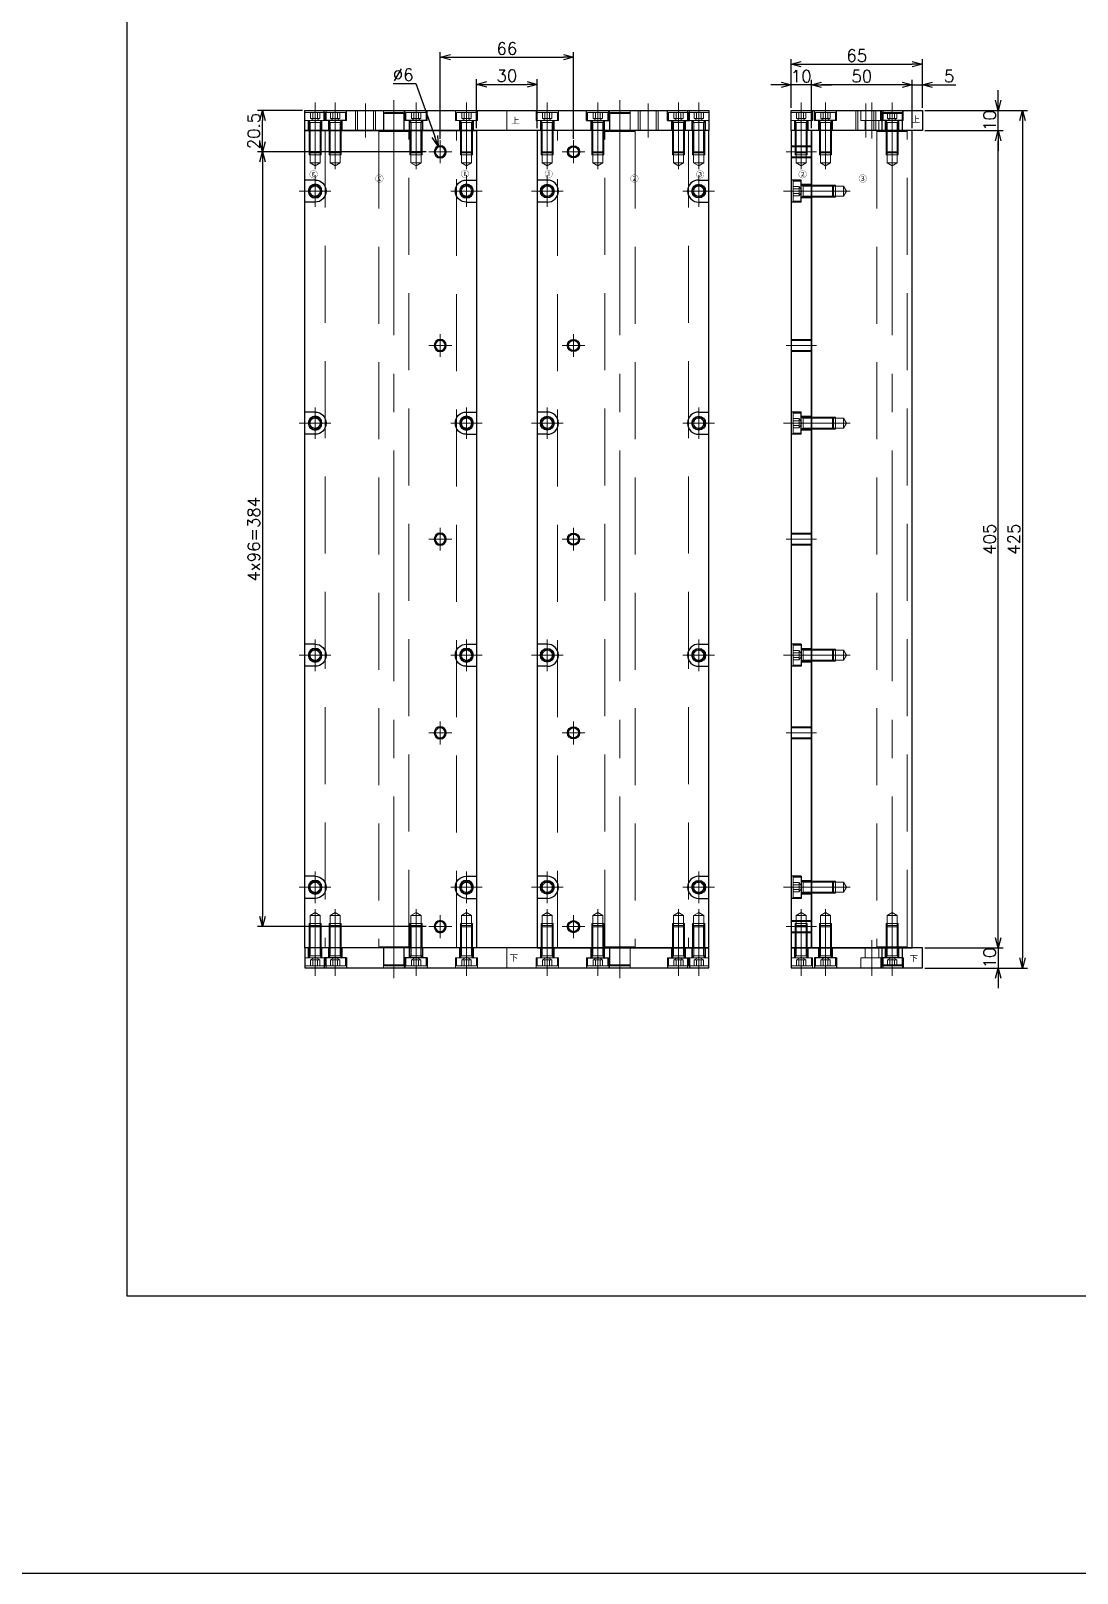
# Model space of a CAD drawing. Header units: millimetres. Extents: x -16130 to 36813, y -8099 to 27484.
# Drawn here: x 7992 to 8510, y 23783 to 24547 of the extents above; entities that cross this region are included whole.
import ezdxf

# ---------------------------------------------------------------- set-up
doc = ezdxf.new("R2010")
doc.units = ezdxf.units.MM
doc.header["$LTSCALE"] = 6
doc.header["$PDMODE"] = 99
doc.header["$PDSIZE"] = 1
doc.linetypes.add('CENTER2', pattern=[28.575, 19.05, -3.175, 3.175, -3.175])
doc.linetypes.add('HIDDEN', pattern=[9.525, 6.35, -3.175])
for name, color, linetype, lineweight in [('04_HIDDEN', 2, 'HIDDEN', 13), ('05_CENTER', 4, 'CENTER2', 13), ('08_DIM', 3, 'Continuous', 13)]:
    doc.layers.add(name, color=color, linetype=linetype, lineweight=lineweight)
doc.layers.add('10_DRAFT', color=8, linetype='Continuous', lineweight=0, plot=False)
doc.styles.add('KSS_TXT', font='txt.shx', dxfattribs={"bigfont": 'extfont2.shx'})
doc.dimstyles.new('KSS_DIM', dxfattribs={"dimtxt": 3, "dimasz": 2.5, "dimexe": 1.25, "dimexo": 0.625, "dimtad": 1, "dimdsep": 46, "dimtxsty": 'KSS_TXT', "dimblk": 'OPEN30', "dimcen": 0, "dimazin": 2, "dimtfac": 0.75, "dimtmove": 0, "dimatfit": 3, "dimldrblk": 'OPEN30', "dimfxl": 1, "dimtolj": 1, "dimarcsym": 0})
doc.dimstyles.new('KSS_DIM$3', dxfattribs={"dimtxt": 3, "dimasz": 2.5, "dimexe": 1.25, "dimexo": 0.625, "dimtad": 1, "dimtih": 1, "dimtoh": 1, "dimdsep": 46, "dimtxsty": 'KSS_TXT', "dimblk": 'OPEN30', "dimcen": 0, "dimazin": 2, "dimtfac": 0.75, "dimtofl": 0, "dimtmove": 0, "dimatfit": 3, "dimldrblk": 'OPEN30', "dimfxl": 1, "dimtolj": 1, "dimarcsym": 0})

# ---------------------------------------------------------------- blocks, each defined once
blk = doc.blocks.new('A$C4AB33B9E_1_1')
at = {"color": 0}
for p, q in [((6.5, 5), (6.5, 10)), ((17.5, 5), (17.5, 10)), ((39.5, 5), (39.5, 10)), ((50.5, 5), (50.5, 10)), ((17.5, 5), (6.5, 5)), ((50.5, 5), (39.5, 5))]:
    blk.add_line(p, q, dxfattribs=at)
blk.add_lwpolyline([(-5, 10), (60, 10), (60, 0), (-5, 0)], close=True, dxfattribs=at)
at = {"layer": '04_HIDDEN'}
for p, q in [((5.5, 5), (5.5, 10)), ((27, 10), (27, 0)), ((28, 10), (28, 0)), ((36, 10), (36, 0)), ((37, 10), (37, 0)), ((5.5, 5), (-5, 5)), ((-3.4, 0), (-3.4, 5)), ((3.4, 0), (3.4, 5)), ((8.6, 0), (8.6, 5)), ((15.4, 0), (15.4, 5)), ((41.6, 0), (41.6, 5)), ((48.4, 0), (48.4, 5))]:
    blk.add_line(p, q, dxfattribs=at)
at = {"layer": '04_HIDDEN', "color": 9}
for p, q in [((39.9, 0), (39.9, 10)), ((50.1, 0), (50.1, 10))]:
    blk.add_line(p, q, dxfattribs=at)
at = {"layer": '05_CENTER'}
for p, q in [((0, 13.86), (0, -3.86)), ((12, 13.86), (12, -3.86)), ((32, 13.39), (32, -3.39)), ((45, 13.86), (45, -3.86))]:
    blk.add_line(p, q, dxfattribs=at)
at = {"layer": '10_DRAFT'}
for p, q in [((29.5, 5), (29.5, 10)), ((35, 13.86), (35, -3.86)), ((40.5, 5), (40.5, 10)), ((40.5, 5), (29.5, 5)), ((31.6, 0), (31.6, 5)), ((38.4, 0), (38.4, 5))]:
    blk.add_line(p, q, dxfattribs=at)
at = {"layer": '10_DRAFT', "style": 'KSS_TXT'}
blk.add_text('上', height=3, dxfattribs=at).set_placement((54.69, 3.84))
blk = doc.blocks.new('A$C60976C3F_1_1')
at = {"color": 0}
for p, q in [((-50.5, 5), (-50.5, 10)), ((-39.5, 5), (-39.5, 10)), ((-17.5, 5), (-17.5, 10)), ((-6.5, 5), (-6.5, 10)), ((-50.5, 5), (-39.5, 5)), ((-17.5, 5), (-6.5, 5))]:
    blk.add_line(p, q, dxfattribs=at)
blk.add_lwpolyline([(5, 10), (-60, 10), (-60, 0), (5, 0)], close=True, dxfattribs=at)
at = {"layer": '04_HIDDEN', "color": 9}
for p, q in [((-50.1, 0), (-50.1, 10)), ((-39.9, 0), (-39.9, 10))]:
    blk.add_line(p, q, dxfattribs=at)
at = {"layer": '04_HIDDEN'}
for p, q in [((-5.5, 5), (-5.5, 10)), ((-48.4, 0), (-48.4, 5)), ((-41.6, 0), (-41.6, 5)), ((-15.4, 0), (-15.4, 5)), ((-8.6, 0), (-8.6, 5)), ((-5.5, 5), (5, 5)), ((-3.4, 0), (-3.4, 5)), ((3.4, 0), (3.4, 5))]:
    blk.add_line(p, q, dxfattribs=at)
at = {"layer": '05_CENTER'}
for p, q in [((-45, 13.86), (-45, -3.86)), ((-12, 13.86), (-12, -3.86)), ((0, 13.86), (0, -3.86))]:
    blk.add_line(p, q, dxfattribs=at)
at = {"layer": '10_DRAFT'}
for p, q in [((-40.5, 5), (-40.5, 10)), ((-35, 13.86), (-35, -3.86)), ((-29.5, 5), (-29.5, 10)), ((-40.5, 5), (-29.5, 5)), ((-38.4, 0), (-38.4, 5)), ((-31.6, 0), (-31.6, 5))]:
    blk.add_line(p, q, dxfattribs=at)
at = {"layer": '10_DRAFT', "style": 'KSS_TXT'}
blk.add_text('下', height=3, rotation=180, dxfattribs=at).set_placement((-53.62, 7))
blk = doc.blocks.new('A$C5D937532_1_1')
at = {"color": 0}
blk.add_lwpolyline([(-43, -405), (7, -405), (7, 0), (-43, 0)], close=True, dxfattribs=at)
at = {"layer": '04_HIDDEN'}
for p, q in [((-39, 0), (-39, -12)), ((-38.5, 0), (-38.5, -16)), ((-33.5, 0), (-33.5, -16)), ((-33, 0), (-33, -12)), ((-6, 0), (-6, -12)), ((-5.5, 0), (-5.5, -16)), ((-0.5, 0), (-0.5, -16)), ((0, 0), (0, -12)), ((-33, -12), (-39, -12)), ((0, -12), (-6, -12)), ((-36, -17.44), (-38.5, -16)), ((-33.5, -16), (-38.5, -16)), ((-33.5, -16), (-36, -17.44)), ((-3, -17.44), (-5.5, -16)), ((-0.5, -16), (-5.5, -16)), ((-0.5, -16), (-3, -17.44)), ((-43, -27), (-31, -27)), ((-43, -27.5), (-27, -27.5)), ((-31, -27), (-31, -33)), ((-27, -27.5), (-25.56, -30)), ((-27, -27.5), (-27, -32.5)), ((-25.56, -30), (-27, -32.5)), ((-43, -32.5), (-27, -32.5)), ((-43, -33), (-31, -33)), ((-43, -142), (-31, -142)), ((-43, -142.5), (-27, -142.5)), ((-31, -142), (-31, -148)), ((-27, -142.5), (-25.56, -145)), ((-27, -142.5), (-27, -147.5)), ((-25.56, -145), (-27, -147.5)), ((-43, -147.5), (-27, -147.5)), ((-43, -148), (-31, -148)), ((-43, -257), (-31, -257)), ((-43, -257.5), (-27, -257.5)), ((-31, -257), (-31, -263)), ((-27, -257.5), (-25.56, -260)), ((-27, -257.5), (-27, -262.5)), ((-43, -262.5), (-27, -262.5)), ((-43, -263), (-31, -263)), ((-25.56, -260), (-27, -262.5)), ((-43, -372), (-31, -372)), ((-43, -372.5), (-27, -372.5)), ((-31, -372), (-31, -378)), ((-27, -372.5), (-25.56, -375)), ((-27, -372.5), (-27, -377.5)), ((-43, -377.5), (-27, -377.5)), ((-43, -378), (-31, -378)), ((-25.56, -375), (-27, -377.5)), ((-36, -387.56), (-38.5, -389)), ((-38.5, -405), (-38.5, -389)), ((-33.5, -389), (-38.5, -389)), ((-33.5, -389), (-36, -387.56)), ((-33.5, -405), (-33.5, -389)), ((-3, -387.56), (-5.5, -389)), ((-5.5, -405), (-5.5, -389)), ((-0.5, -389), (-5.5, -389)), ((-0.5, -389), (-3, -387.56)), ((-0.5, -405), (-0.5, -389)), ((-33, -393), (-39, -393)), ((-39, -405), (-39, -393)), ((-33, -405), (-33, -393)), ((0, -393), (-6, -393)), ((-6, -405), (-6, -393)), ((0, -405), (0, -393))]:
    blk.add_line(p, q, dxfattribs=at)
at = {"layer": '05_CENTER'}
for p, q in [((-36, 2.19), (-36, -19.18)), ((-3, 2.19), (-3, -19.18)), ((-45.19, -30), (-23.82, -30)), ((-45.19, -145), (-23.82, -145)), ((-45.19, -260), (-23.82, -260)), ((-45.19, -375), (-23.82, -375)), ((-36, -407.19), (-36, -385.82)), ((-3, -407.19), (-3, -385.82))]:
    blk.add_line(p, q, dxfattribs=at)
at = {"layer": '10_DRAFT', "style": 'KSS_TXT'}
blk.add_text('③', height=3, dxfattribs=at).set_placement((-19.63, -25.64))
blk = doc.blocks.new('A$C42137086_1_1')
at = {"color": 0}
for p, q in [((0, -24.5), (-5, -24.5)), ((0, -35.5), (0, -24.5)), ((0, -35.5), (-5, -35.5)), ((0, -139.5), (-5, -139.5)), ((0, -150.5), (0, -139.5)), ((0, -150.5), (-5, -150.5)), ((0, -254.5), (-5, -254.5)), ((0, -254.5), (0, -265.5)), ((0, -265.5), (-5, -265.5)), ((0, -369.5), (-5, -369.5)), ((0, -369.5), (0, -380.5)), ((0, -380.5), (-5, -380.5))]:
    blk.add_line(p, q, dxfattribs=at)
blk.add_lwpolyline([(-5, -405), (5, -405), (5, 0), (-5, 0)], close=True, dxfattribs=at)
at = {"layer": '04_HIDDEN'}
for p, q in [((-3, 0), (-3, -12)), ((-2.5, 0), (-2.5, -16)), ((2.5, 0), (2.5, -16)), ((3, 0), (3, -12)), ((3, -12), (-3, -12)), ((0, -17.44), (-2.5, -16)), ((2.5, -16), (-2.5, -16)), ((2.5, -16), (0, -17.44)), ((5, -26.6), (0, -26.6)), ((5, -33.4), (0, -33.4)), ((5, -141.6), (0, -141.6)), ((5, -148.4), (0, -148.4)), ((5, -256.6), (0, -256.6)), ((5, -263.4), (0, -263.4)), ((5, -371.6), (0, -371.6)), ((5, -378.4), (0, -378.4)), ((-2.5, -389), (0, -387.56)), ((-2.5, -405), (-2.5, -389)), ((-2.5, -389), (2.5, -389)), ((0, -387.56), (2.5, -389)), ((2.5, -405), (2.5, -389)), ((-3, -393), (3, -393)), ((-3, -405), (-3, -393)), ((3, -405), (3, -393))]:
    blk.add_line(p, q, dxfattribs=at)
at = {"layer": '04_HIDDEN', "color": 9}
for p, q in [((-5, -7.5), (5, -7.5)), ((-5, -8), (5, -8)), ((-5, -13), (5, -13)), ((-5, -13.5), (5, -13.5)), ((-5, -103.5), (5, -103.5)), ((-5, -104), (5, -104)), ((-5, -109), (5, -109)), ((-5, -109.5), (5, -109.5)), ((-5, -199.5), (5, -199.5)), ((-5, -200), (5, -200)), ((-5, -205), (5, -205)), ((-5, -205.5), (5, -205.5)), ((-5, -295.5), (5, -295.5)), ((-5, -296), (5, -296)), ((-5, -301), (5, -301)), ((-5, -301.5), (5, -301.5)), ((-5, -391.5), (5, -391.5)), ((-5, -392), (5, -392)), ((-5, -397), (5, -397)), ((-5, -397.5), (5, -397.5))]:
    blk.add_line(p, q, dxfattribs=at)
at = {"layer": '05_CENTER'}
for p, q in [((0, 2.19), (0, -19.18)), ((-8.86, -30), (8.86, -30)), ((-8.86, -145), (8.86, -145)), ((-8.86, -260), (8.86, -260)), ((-8.86, -375), (8.86, -375)), ((0, -407.19), (0, -385.82))]:
    blk.add_line(p, q, dxfattribs=at)
at = {"layer": '05_CENTER', "color": 9}
for p, q in [((-7.5, -10.5), (7.5, -10.5)), ((-7.5, -106.5), (7.5, -106.5)), ((-7.5, -202.5), (7.5, -202.5)), ((-7.5, -298.5), (7.5, -298.5)), ((-7.5, -394.5), (7.5, -394.5))]:
    blk.add_line(p, q, dxfattribs=at)
at = {"layer": '10_DRAFT', "style": 'KSS_TXT'}
blk.add_text('②', height=3, dxfattribs=at).set_placement((-1.43, -23.54))
blk = doc.blocks.new('A$C63852907_1_1_1')
at = {"color": 0}
for p, q in [((-4.5, 9), (-5, 8.5)), ((-5, 0), (-5, 8.5)), ((-5, 8.5), (5, 8.5)), ((-4.5, 9), (4.5, 9)), ((4.5, 9), (5, 8.5)), ((5, 8.5), (5, 0)), ((-7.5, -0.5), (7.5, -0.5)), ((-7.5, -404.5), (7.5, -404.5)), ((-5, -405), (-5, -413.5)), ((5, -413.5), (5, -405)), ((-4.5, -414), (-5, -413.5)), ((-5, -413.5), (5, -413.5)), ((-4.5, -414), (4.5, -414)), ((4.5, -414), (5, -413.5))]:
    blk.add_line(p, q, dxfattribs=at)
blk.add_lwpolyline([(-7, -405), (7, -405), (7.5, -404.5), (7.5, -0.5), (7, 0), (-7, 0), (-7.5, -0.5), (-7.5, -404.5)], close=True, dxfattribs=at)
at = {"layer": '05_CENTER'}
blk.add_line((0, 12.86), (0, -417.86), dxfattribs=at)
blk = doc.blocks.new('CBS6-16b_1_1_1')
at = {"color": 0}
for p, q in [((-4, 5), (-4, -5)), ((0, 5), (-4, 5)), ((0, 5), (0, -5)), ((0, 3), (15.46, 3)), ((0.06, 3), (1, 2.46)), ((1, 3), (1, -3)), ((1, 2.46), (16, 2.46)), ((15.46, 3), (15.46, -3)), ((15.46, 3), (16, 2.46)), ((16, 2.46), (16, -2.46)), ((0, -5), (-4, -5)), ((0, -3), (15.46, -3)), ((0.06, -3), (1, -2.46)), ((1, -2.46), (16, -2.46)), ((15.46, -3), (16, -2.46))]:
    blk.add_line(p, q, dxfattribs=at)
at = {"layer": '04_HIDDEN', "color": 0}
for p, q in [((-1, 2.31), (-4, 2.31)), ((-4, 1.15), (-1, 1.15)), ((-1, 2.31), (0.33, 0)), ((-1, 2.31), (-1, -2.31)), ((-4, -1.15), (-1, -1.15)), ((-4, -2.31), (-1, -2.31)), ((0.33, 0), (-1, -2.31))]:
    blk.add_line(p, q, dxfattribs=at)
at = {"layer": '05_CENTER', "color": 0}
blk.add_line((-4.82, 0), (16.83, 0), dxfattribs=at)
blk = doc.blocks.new('_Open30')
at = {"color": 0, "linetype": 'ByBlock', "lineweight": -2}
for p, q in [((-1, 0.27), (0, 0)), ((0, 0), (-1, -0.27)), ((0, 0), (-1, 0))]:
    blk.add_line(p, q, dxfattribs=at)
blk = doc.blocks.new('*D1024')
at = {"layer": '08_DIM', "color": 0, "lineweight": -2, "transparency": 16777216}
for p, q in [((8213.02, 24499.24), (8213.02, 24523.4)), ((8218.02, 24520.9), (8238.02, 24520.9)), ((8243.02, 24499.24), (8243.02, 24523.4))]:
    blk.add_line(p, q, dxfattribs=at)
at = {"layer": 'Defpoints', "color": 0, "transparency": 16777216}
for p in [(8243.02, 24520.9), (8213.02, 24497.99), (8243.02, 24497.99)]:
    blk.add_point(p, dxfattribs=at)
at = {"layer": '08_DIM', "color": 0, "lineweight": -2, "transparency": 16777216, "xscale": 5, "yscale": 5, "zscale": 5, "rotation": 180}
blk.add_blockref('_Open30', (8213.02, 24520.9), dxfattribs=at)
at = {"layer": '08_DIM', "color": 0, "lineweight": -2, "transparency": 16777216, "xscale": 5, "yscale": 5, "zscale": 5}
blk.add_blockref('_Open30', (8243.02, 24520.9), dxfattribs=at)
at = {"layer": '08_DIM', "color": 0, "transparency": 16777216, "insert": (8228.02, 24525.15), "char_height": 6, "attachment_point": 5, "style": 'KSS_TXT'}
blk.add_mtext('\\A1;30', dxfattribs=at)
blk = doc.blocks.new('*D1045')
at = {"layer": '08_DIM', "color": 0, "lineweight": -2, "transparency": 16777216}
for p, q in [((8471.37, 24097.99), (8471.37, 24102.99)), ((8435.06, 24092.99), (8473.87, 24092.99)), ((8471.37, 24092.99), (8471.37, 24082.99)), ((8435.06, 24082.99), (8473.87, 24082.99)), ((8471.37, 24077.99), (8471.37, 24072.99))]:
    blk.add_line(p, q, dxfattribs=at)
at = {"layer": 'Defpoints', "color": 0, "transparency": 16777216}
for p in [(8433.81, 24092.99), (8433.81, 24082.99), (8471.37, 24082.99)]:
    blk.add_point(p, dxfattribs=at)
at = {"layer": '08_DIM', "color": 0, "lineweight": -2, "transparency": 16777216, "xscale": 5, "yscale": 5, "zscale": 5}
for p, rotation in [((8471.37, 24092.99), 270), ((8471.37, 24082.99), 90)]:
    blk.add_blockref('_Open30', p, dxfattribs=dict(at, rotation=rotation))
at = {"layer": '08_DIM', "color": 0, "transparency": 16777216, "insert": (8467.12, 24087.99), "char_height": 6, "attachment_point": 5, "rotation": 90, "style": 'KSS_TXT'}
blk.add_mtext('\\A1;10', dxfattribs=at)
blk = doc.blocks.new('*D1046')
at = {"layer": '08_DIM', "color": 0, "lineweight": -2, "transparency": 16777216}
for p, q in [((8435.06, 24497.99), (8473.87, 24497.99)), ((8471.37, 24097.99), (8471.37, 24492.99)), ((8435.06, 24092.99), (8473.87, 24092.99))]:
    blk.add_line(p, q, dxfattribs=at)
at = {"layer": 'Defpoints', "color": 0, "transparency": 16777216}
for p in [(8433.81, 24497.99), (8471.37, 24497.99), (8433.81, 24092.99)]:
    blk.add_point(p, dxfattribs=at)
at = {"layer": '08_DIM', "color": 0, "lineweight": -2, "transparency": 16777216, "xscale": 5, "yscale": 5, "zscale": 5}
for p, rotation in [((8471.37, 24497.99), 90), ((8471.37, 24092.99), 270)]:
    blk.add_blockref('_Open30', p, dxfattribs=dict(at, rotation=rotation))
at = {"layer": '08_DIM', "color": 0, "transparency": 16777216, "insert": (8467.11, 24295.49), "char_height": 6, "attachment_point": 5, "rotation": 90, "style": 'KSS_TXT'}
blk.add_mtext('\\A1;405', dxfattribs=at)
blk = doc.blocks.new('*D1047')
at = {"layer": '08_DIM', "color": 0, "lineweight": -2, "transparency": 16777216}
for p, q in [((8471.37, 24512.99), (8471.37, 24517.99)), ((8435.06, 24507.99), (8473.87, 24507.99)), ((8471.37, 24497.99), (8471.37, 24507.99)), ((8435.06, 24497.99), (8473.87, 24497.99)), ((8471.37, 24492.99), (8471.37, 24487.99))]:
    blk.add_line(p, q, dxfattribs=at)
at = {"layer": 'Defpoints', "color": 0, "transparency": 16777216}
for p in [(8433.81, 24507.99), (8471.37, 24507.99), (8433.81, 24497.99)]:
    blk.add_point(p, dxfattribs=at)
at = {"layer": '08_DIM', "color": 0, "lineweight": -2, "transparency": 16777216, "xscale": 5, "yscale": 5, "zscale": 5}
for p, rotation in [((8471.37, 24507.99), 270), ((8471.37, 24497.99), 90)]:
    blk.add_blockref('_Open30', p, dxfattribs=dict(at, rotation=rotation))
at = {"layer": '08_DIM', "color": 0, "transparency": 16777216, "insert": (8467.12, 24502.99), "char_height": 6, "attachment_point": 5, "rotation": 90, "style": 'KSS_TXT'}
blk.add_mtext('\\A1;10', dxfattribs=at)
blk = doc.blocks.new('*D1048')
at = {"layer": '08_DIM', "color": 0, "lineweight": -2, "transparency": 16777216}
for p, q in [((8435.06, 24507.99), (8485.9, 24507.99)), ((8483.4, 24502.99), (8483.4, 24087.99)), ((8435.06, 24082.99), (8485.9, 24082.99))]:
    blk.add_line(p, q, dxfattribs=at)
at = {"layer": 'Defpoints', "color": 0, "transparency": 16777216}
for p in [(8433.81, 24507.99), (8433.81, 24082.99), (8483.4, 24082.99)]:
    blk.add_point(p, dxfattribs=at)
at = {"layer": '08_DIM', "color": 0, "lineweight": -2, "transparency": 16777216, "xscale": 5, "yscale": 5, "zscale": 5}
for p, rotation in [((8483.4, 24507.99), 90), ((8483.4, 24082.99), 270)]:
    blk.add_blockref('_Open30', p, dxfattribs=dict(at, rotation=rotation))
at = {"layer": '08_DIM', "color": 0, "transparency": 16777216, "insert": (8479.15, 24295.49), "char_height": 6, "attachment_point": 5, "rotation": 90, "style": 'KSS_TXT'}
blk.add_mtext('\\A1;425', dxfattribs=at)
blk = doc.blocks.new('*D1050')
at = {"layer": '08_DIM', "color": 0, "lineweight": -2, "transparency": 16777216}
for p, q in [((8368.81, 24509.24), (8368.81, 24533.38)), ((8373.81, 24530.88), (8428.81, 24530.88)), ((8433.81, 24509.24), (8433.81, 24533.38))]:
    blk.add_line(p, q, dxfattribs=at)
at = {"layer": 'Defpoints', "color": 0, "transparency": 16777216}
for p in [(8433.81, 24530.88), (8368.81, 24507.99), (8433.81, 24507.99)]:
    blk.add_point(p, dxfattribs=at)
at = {"layer": '08_DIM', "color": 0, "lineweight": -2, "transparency": 16777216, "xscale": 5, "yscale": 5, "zscale": 5, "rotation": 180}
blk.add_blockref('_Open30', (8368.81, 24530.88), dxfattribs=at)
at = {"layer": '08_DIM', "color": 0, "lineweight": -2, "transparency": 16777216, "xscale": 5, "yscale": 5, "zscale": 5}
blk.add_blockref('_Open30', (8433.81, 24530.88), dxfattribs=at)
at = {"layer": '08_DIM', "color": 0, "transparency": 16777216, "insert": (8401.31, 24535.13), "char_height": 6, "attachment_point": 5, "style": 'KSS_TXT'}
blk.add_mtext('\\A1;65', dxfattribs=at)
blk = doc.blocks.new('*D1051')
at = {"layer": '08_DIM', "color": 0, "lineweight": -2, "transparency": 16777216}
for p, q in [((8423.81, 24520.68), (8418.81, 24520.68)), ((8428.81, 24499.24), (8428.81, 24523.18)), ((8428.81, 24520.68), (8433.81, 24520.68)), ((8433.81, 24509.24), (8433.81, 24523.18)), ((8438.81, 24520.68), (8450.31, 24520.68))]:
    blk.add_line(p, q, dxfattribs=at)
at = {"layer": 'Defpoints', "color": 0, "transparency": 16777216}
for p in [(8433.81, 24520.68), (8433.81, 24507.99), (8428.81, 24497.99)]:
    blk.add_point(p, dxfattribs=at)
at = {"layer": '08_DIM', "color": 0, "lineweight": -2, "transparency": 16777216, "xscale": 5, "yscale": 5, "zscale": 5}
blk.add_blockref('_Open30', (8428.81, 24520.68), dxfattribs=at)
at = {"layer": '08_DIM', "color": 0, "lineweight": -2, "transparency": 16777216, "xscale": 5, "yscale": 5, "zscale": 5, "rotation": 180}
blk.add_blockref('_Open30', (8433.81, 24520.68), dxfattribs=at)
at = {"layer": '08_DIM', "color": 0, "transparency": 16777216, "insert": (8447.06, 24524.93), "char_height": 6, "attachment_point": 5, "style": 'KSS_TXT'}
blk.add_mtext('\\A1;5', dxfattribs=at)
blk = doc.blocks.new('*D1052')
at = {"layer": '08_DIM', "color": 0, "lineweight": -2, "transparency": 16777216}
for p, q in [((8378.81, 24499.24), (8378.81, 24523.18)), ((8423.81, 24520.68), (8383.81, 24520.68)), ((8428.81, 24499.24), (8428.81, 24523.18))]:
    blk.add_line(p, q, dxfattribs=at)
at = {"layer": 'Defpoints', "color": 0, "transparency": 16777216}
for p in [(8378.81, 24520.68), (8378.81, 24497.99), (8428.81, 24497.99)]:
    blk.add_point(p, dxfattribs=at)
at = {"layer": '08_DIM', "color": 0, "lineweight": -2, "transparency": 16777216, "xscale": 5, "yscale": 5, "zscale": 5, "rotation": 180}
blk.add_blockref('_Open30', (8378.81, 24520.68), dxfattribs=at)
at = {"layer": '08_DIM', "color": 0, "lineweight": -2, "transparency": 16777216, "xscale": 5, "yscale": 5, "zscale": 5}
blk.add_blockref('_Open30', (8428.81, 24520.68), dxfattribs=at)
at = {"layer": '08_DIM', "color": 0, "transparency": 16777216, "insert": (8403.81, 24524.93), "char_height": 6, "attachment_point": 5, "style": 'KSS_TXT'}
blk.add_mtext('\\A1;50', dxfattribs=at)
blk = doc.blocks.new('*D1053')
at = {"layer": '08_DIM', "color": 0, "lineweight": -2, "transparency": 16777216}
for p, q in [((8363.81, 24520.68), (8358.81, 24520.68)), ((8368.81, 24509.24), (8368.81, 24523.18)), ((8378.81, 24520.68), (8368.81, 24520.68)), ((8378.81, 24499.24), (8378.81, 24523.18)), ((8383.81, 24520.68), (8388.81, 24520.68))]:
    blk.add_line(p, q, dxfattribs=at)
at = {"layer": 'Defpoints', "color": 0, "transparency": 16777216}
for p in [(8368.81, 24520.68), (8368.81, 24507.99), (8378.81, 24497.99)]:
    blk.add_point(p, dxfattribs=at)
at = {"layer": '08_DIM', "color": 0, "lineweight": -2, "transparency": 16777216, "xscale": 5, "yscale": 5, "zscale": 5}
blk.add_blockref('_Open30', (8368.81, 24520.68), dxfattribs=at)
at = {"layer": '08_DIM', "color": 0, "lineweight": -2, "transparency": 16777216, "xscale": 5, "yscale": 5, "zscale": 5, "rotation": 180}
blk.add_blockref('_Open30', (8378.81, 24520.68), dxfattribs=at)
at = {"layer": '08_DIM', "color": 0, "transparency": 16777216, "insert": (8373.81, 24524.93), "char_height": 6, "attachment_point": 5, "style": 'KSS_TXT'}
blk.add_mtext('\\A1;10', dxfattribs=at)
blk = doc.blocks.new('*D1054')
at = {"layer": '08_DIM', "color": 0, "lineweight": -2, "transparency": 16777216}
for p, q in [((8188.09, 24487.49), (8104.43, 24487.49)), ((8106.93, 24482.49), (8106.93, 24108.49)), ((8188.09, 24103.49), (8104.43, 24103.49))]:
    blk.add_line(p, q, dxfattribs=at)
at = {"layer": 'Defpoints', "color": 0, "transparency": 16777216}
for p in [(8189.34, 24487.49), (8106.93, 24103.49), (8189.34, 24103.49)]:
    blk.add_point(p, dxfattribs=at)
at = {"layer": '08_DIM', "color": 0, "lineweight": -2, "transparency": 16777216, "xscale": 5, "yscale": 5, "zscale": 5}
for p, rotation in [((8106.93, 24487.49), 90), ((8106.93, 24103.49), 270)]:
    blk.add_blockref('_Open30', p, dxfattribs=dict(at, rotation=rotation))
at = {"layer": '08_DIM', "color": 0, "transparency": 16777216, "insert": (8102.68, 24295.49), "char_height": 6, "attachment_point": 5, "rotation": 90, "style": 'KSS_TXT'}
blk.add_mtext('\\A1;4x96=384', dxfattribs=at)
blk = doc.blocks.new('*D1055')
at = {"layer": '08_DIM', "color": 0, "lineweight": -2, "transparency": 16777216}
for p, q in [((8126.77, 24507.99), (8104.43, 24507.99)), ((8106.93, 24492.49), (8106.93, 24502.99)), ((8188.09, 24487.49), (8104.43, 24487.49))]:
    blk.add_line(p, q, dxfattribs=at)
at = {"layer": 'Defpoints', "color": 0, "transparency": 16777216}
for p in [(8106.93, 24507.99), (8128.02, 24507.99), (8189.34, 24487.49)]:
    blk.add_point(p, dxfattribs=at)
at = {"layer": '08_DIM', "color": 0, "lineweight": -2, "transparency": 16777216, "xscale": 5, "yscale": 5, "zscale": 5}
for p, rotation in [((8106.93, 24507.99), 90), ((8106.93, 24487.49), 270)]:
    blk.add_blockref('_Open30', p, dxfattribs=dict(at, rotation=rotation))
at = {"layer": '08_DIM', "color": 0, "transparency": 16777216, "insert": (8102.67, 24497.74), "char_height": 6, "attachment_point": 5, "rotation": 90, "style": 'KSS_TXT'}
blk.add_mtext('\\A1;20.5', dxfattribs=at)
blk = doc.blocks.new('*D1084')
at = {"layer": '08_DIM', "color": 0, "lineweight": -2, "transparency": 16777216}
for p, q in [((8171.67, 24521.39), (8182.92, 24521.39)), ((8182.92, 24521.39), (8192.33, 24495.03))]:
    blk.add_line(p, q, dxfattribs=at)
at = {"layer": 'Defpoints', "color": 0, "transparency": 16777216}
for p in [(8194.01, 24490.32), (8196.03, 24484.67)]:
    blk.add_point(p, dxfattribs=at)
at = {"layer": '08_DIM', "color": 0, "lineweight": -2, "transparency": 16777216, "xscale": 5, "yscale": 5, "zscale": 5, "rotation": 289.6367884250903}
blk.add_blockref('_Open30', (8194.01, 24490.32), dxfattribs=at)
at = {"layer": '08_DIM', "color": 0, "transparency": 16777216, "insert": (8176.67, 24525.64), "char_height": 6, "attachment_point": 5, "style": 'KSS_TXT'}
blk.add_mtext('\\A1;%%C6', dxfattribs=at)
blk = doc.blocks.new('A$C71C336F5_1_1')
at = {"color": 0}
for p, q in [((5, 185.5), (10, 185.5)), ((5, 174.5), (5, 185.5)), ((5, 174.5), (10, 174.5)), ((5, 145.5), (10, 145.5)), ((5, 134.5), (5, 145.5)), ((5, 134.5), (10, 134.5)), ((5, 55.5), (10, 55.5)), ((5, 55.5), (5, 44.5)), ((5, 44.5), (10, 44.5)), ((5, 15.5), (10, 15.5)), ((5, 15.5), (5, 4.5)), ((5, 4.5), (10, 4.5))]:
    blk.add_line(p, q, dxfattribs=at)
blk.add_lwpolyline([(10, -5), (0, -5), (0, 195), (10, 195)], close=True, dxfattribs=at)
at = {"layer": '04_HIDDEN'}
for p, q in [((0, 193.4), (5, 193.4)), ((5, 184.5), (5, 195)), ((0, 186.6), (5, 186.6)), ((5, 184.5), (10, 184.5)), ((10, 170), (0, 170)), ((10, 169), (0, 169)), ((10, 161), (0, 161)), ((10, 160), (0, 160)), ((0, 156.1), (10, 156.1)), ((0, 145.9), (10, 145.9)), ((0, 44.1), (10, 44.1)), ((0, 33.9), (10, 33.9)), ((10, 30), (0, 30)), ((10, 29), (0, 29)), ((10, 21), (0, 21)), ((10, 20), (0, 20)), ((0, 3.4), (5, 3.4)), ((5, 5.5), (10, 5.5)), ((5, 5.5), (5, -5)), ((0, -3.4), (5, -3.4))]:
    blk.add_line(p, q, dxfattribs=at)
at = {"layer": '04_HIDDEN', "color": 9}
for p, q in [((0, 183.4), (5, 183.4)), ((0, 176.6), (5, 176.6)), ((0, 143.4), (5, 143.4)), ((0, 136.6), (5, 136.6)), ((0, 118.4), (5, 118.4)), ((5, 120.5), (10, 120.5)), ((5, 109.5), (5, 120.5)), ((0, 111.6), (5, 111.6)), ((5, 109.5), (10, 109.5)), ((0, 78.4), (5, 78.4)), ((5, 80.5), (10, 80.5)), ((5, 80.5), (5, 69.5)), ((0, 71.6), (5, 71.6)), ((5, 69.5), (10, 69.5)), ((0, 53.4), (5, 53.4)), ((0, 46.6), (5, 46.6)), ((0, 13.4), (5, 13.4)), ((0, 6.6), (5, 6.6))]:
    blk.add_line(p, q, dxfattribs=at)
at = {"layer": '05_CENTER'}
for p, q in [((13.86, 190), (-3.86, 190)), ((13.39, 165), (-3.39, 165)), ((-5, 151), (15, 151)), ((-5, 39), (15, 39)), ((13.39, 25), (-3.39, 25)), ((13.86, 0), (-3.86, 0))]:
    blk.add_line(p, q, dxfattribs=at)
at = {"layer": '05_CENTER', "color": 9}
for p, q in [((13.86, 180), (-3.86, 180)), ((13.86, 140), (-3.86, 140)), ((13.86, 115), (-3.86, 115)), ((13.86, 75), (-3.86, 75)), ((13.86, 50), (-3.86, 50)), ((13.86, 10), (-3.86, 10))]:
    blk.add_line(p, q, dxfattribs=at)
at = {"layer": '10_DRAFT'}
blk.add_line((10, 95), (0, 95), dxfattribs=at)
at = {"layer": '10_DRAFT', "style": 'KSS_TXT'}
blk.add_text('上', height=3, rotation=270, dxfattribs=at).set_placement((3.2, 92.86))
blk = doc.blocks.new('A$C5F6B3041_1_1')
at = {"color": 0}
for p, q in [((-5, 185.5), (-10, 185.5)), ((-5, 174.5), (-5, 185.5)), ((-5, 174.5), (-10, 174.5)), ((-5, 145.5), (-10, 145.5)), ((-5, 134.5), (-5, 145.5)), ((-5, 134.5), (-10, 134.5)), ((-5, 55.5), (-10, 55.5)), ((-5, 55.5), (-5, 44.5)), ((-5, 44.5), (-10, 44.5)), ((-5, 15.5), (-10, 15.5)), ((-5, 15.5), (-5, 4.5)), ((-5, 4.5), (-10, 4.5))]:
    blk.add_line(p, q, dxfattribs=at)
blk.add_lwpolyline([(-10, -5), (0, -5), (0, 195), (-10, 195)], close=True, dxfattribs=at)
at = {"layer": '04_HIDDEN'}
for p, q in [((-5, 184.5), (-5, 195)), ((0, 193.4), (-5, 193.4)), ((-5, 184.5), (-10, 184.5)), ((0, 186.6), (-5, 186.6)), ((0, 156.1), (-10, 156.1)), ((0, 145.9), (-10, 145.9)), ((0, 44.1), (-10, 44.1)), ((0, 33.9), (-10, 33.9)), ((-5, 5.5), (-10, 5.5)), ((-5, 5.5), (-5, -5)), ((0, 3.4), (-5, 3.4)), ((0, -3.4), (-5, -3.4))]:
    blk.add_line(p, q, dxfattribs=at)
at = {"layer": '04_HIDDEN', "color": 9}
for p, q in [((0, 183.4), (-5, 183.4)), ((0, 176.6), (-5, 176.6)), ((0, 143.4), (-5, 143.4)), ((0, 136.6), (-5, 136.6)), ((-5, 120.5), (-10, 120.5)), ((-5, 109.5), (-5, 120.5)), ((0, 118.4), (-5, 118.4)), ((-5, 109.5), (-10, 109.5)), ((0, 111.6), (-5, 111.6)), ((-5, 80.5), (-10, 80.5)), ((-5, 80.5), (-5, 69.5)), ((0, 78.4), (-5, 78.4)), ((-5, 69.5), (-10, 69.5)), ((0, 71.6), (-5, 71.6)), ((0, 53.4), (-5, 53.4)), ((0, 46.6), (-5, 46.6)), ((0, 13.4), (-5, 13.4)), ((0, 6.6), (-5, 6.6))]:
    blk.add_line(p, q, dxfattribs=at)
at = {"layer": '05_CENTER'}
for p, q in [((-13.86, 190), (3.86, 190)), ((5, 151), (-15, 151)), ((5, 39), (-15, 39)), ((-13.86, 0), (3.86, 0))]:
    blk.add_line(p, q, dxfattribs=at)
at = {"layer": '05_CENTER', "color": 9}
for p, q in [((-13.86, 180), (3.86, 180)), ((-13.86, 140), (3.86, 140)), ((-13.86, 115), (3.86, 115)), ((-13.86, 75), (3.86, 75)), ((-13.86, 50), (3.86, 50)), ((-13.86, 10), (3.86, 10))]:
    blk.add_line(p, q, dxfattribs=at)
at = {"layer": '10_DRAFT'}
blk.add_line((-10, 95), (0, 95), dxfattribs=at)
at = {"layer": '10_DRAFT', "style": 'KSS_TXT'}
blk.add_text('下', height=3, rotation=270, dxfattribs=at).set_placement((-6.79, 93.62))
blk = doc.blocks.new('M6tz_1_1_1')
at = {"color": 0}
for radius in [3, 2.5]:
    blk.add_circle((0, 0), radius, dxfattribs=at)
at = {"layer": '05_CENTER'}
for p, q in [((5.68, 0), (-5.68, 0)), ((0, -5.68), (0, 5.68))]:
    blk.add_line(p, q, dxfattribs=at)
blk = doc.blocks.new('A$C596D3FAF_1_1')
at = {"color": 0}
blk.add_lwpolyline([(-5, -405), (5, -405), (5, 0), (-5, 0)], close=True, dxfattribs=at)
at = {"layer": '04_HIDDEN'}
for p, q in [((-3, 0), (-3, -12)), ((-2.5, 0), (-2.5, -16)), ((2.5, 0), (2.5, -16)), ((3, 0), (3, -12)), ((3, -12), (-3, -12)), ((0, -17.44), (-2.5, -16)), ((2.5, -16), (-2.5, -16)), ((2.5, -16), (0, -17.44)), ((-2.5, -389), (0, -387.56)), ((-2.5, -405), (-2.5, -389)), ((-2.5, -389), (2.5, -389)), ((0, -387.56), (2.5, -389)), ((2.5, -405), (2.5, -389)), ((-3, -393), (3, -393)), ((-3, -405), (-3, -393)), ((3, -405), (3, -393))]:
    blk.add_line(p, q, dxfattribs=at)
at = {"layer": '05_CENTER'}
for p, q in [((0, 2.19), (0, -19.18)), ((0, -407.19), (0, -385.82))]:
    blk.add_line(p, q, dxfattribs=at)
for p in [(0, -30), (0, -145), (0, -260), (0, -375)]:
    blk.add_blockref('M6tz_1_1_1', p)
at = {"layer": '10_DRAFT', "style": 'KSS_TXT'}
blk.add_text('①', height=3, dxfattribs=at).set_placement((-1.36, -23.35))
blk = doc.blocks.new('A$C09780D0B_1_1')
for p, q in [((-67, -24.5), (-72, -24.5)), ((8, -24.5), (13, -24.5)), ((-67, -35.5), (-72, -35.5)), ((8, -35.5), (13, -35.5)), ((-67, -139.5), (-72, -139.5)), ((8, -139.5), (13, -139.5)), ((-67, -150.5), (-72, -150.5)), ((8, -150.5), (13, -150.5)), ((-67, -254.5), (-72, -254.5)), ((8, -254.5), (13, -254.5)), ((-67, -265.5), (-72, -265.5)), ((8, -265.5), (13, -265.5)), ((-67, -369.5), (-72, -369.5)), ((8, -369.5), (13, -369.5)), ((-67, -380.5), (-72, -380.5)), ((8, -380.5), (13, -380.5))]:
    blk.add_line(p, q)
at = {"color": 0}
blk.add_lwpolyline([(-72, -405), (13, -405), (13, 0), (-72, 0)], close=True, dxfattribs=at)
for centre in [(-67, -30), (8, -30), (-67, -145), (8, -145), (-67, -260), (8, -260), (-67, -375), (8, -375)]:
    blk.add_circle(centre, 3.4, dxfattribs=at)
for centre, start, end in [((-67, -30), 270, 90), ((8, -30), 90, 270), ((-67, -145), 270, 90), ((8, -145), 90, 270), ((-67, -260), 270, 90), ((8, -260), 90, 270), ((-67, -375), 270, 90), ((8, -375), 90, 270)]:
    blk.add_arc(centre, 5.5, start, end, dxfattribs=at)
at = {"layer": '04_HIDDEN'}
for p, q in [((-45, 0), (-45, -12)), ((-44.5, 0), (-44.5, -16)), ((-39.5, 0), (-39.5, -16)), ((-39, 0), (-39, -12)), ((-5, 0), (-5, -12)), ((-4.5, 0), (-4.5, -16)), ((0.5, 0), (0.5, -16)), ((1, 0), (1, -12)), ((-39, -12), (-45, -12)), ((1, -12), (-5, -12)), ((-42, -17.44), (-44.5, -16)), ((-39.5, -16), (-44.5, -16)), ((-39.5, -16), (-42, -17.44)), ((-2, -17.44), (-4.5, -16)), ((0.5, -16), (-4.5, -16)), ((0.5, -16), (-2, -17.44)), ((-42, -387.56), (-44.5, -389)), ((-44.5, -405), (-44.5, -389)), ((-39.5, -389), (-44.5, -389)), ((-39.5, -389), (-42, -387.56)), ((-39.5, -405), (-39.5, -389)), ((-2, -387.56), (-4.5, -389)), ((-4.5, -405), (-4.5, -389)), ((0.5, -389), (-4.5, -389)), ((0.5, -389), (-2, -387.56)), ((0.5, -405), (0.5, -389)), ((-39, -393), (-45, -393)), ((-45, -405), (-45, -393)), ((-39, -405), (-39, -393)), ((1, -393), (-5, -393)), ((-5, -405), (-5, -393)), ((1, -405), (1, -393))]:
    blk.add_line(p, q, dxfattribs=at)
at = {"layer": '05_CENTER'}
for p, q in [((-42, 2.19), (-42, -19.18)), ((-2, 2.19), (-2, -19.18)), ((-67, -22.16), (-67, -37.84)), ((8, -22.16), (8, -37.84)), ((-59.16, -30), (-74.84, -30)), ((0.16, -30), (15.84, -30)), ((-67, -137.16), (-67, -152.84)), ((8, -137.16), (8, -152.84)), ((-59.16, -145), (-74.84, -145)), ((0.16, -145), (15.84, -145)), ((-67, -252.16), (-67, -267.84)), ((8, -252.16), (8, -267.84)), ((-59.16, -260), (-74.84, -260)), ((0.16, -260), (15.84, -260)), ((-67, -367.16), (-67, -382.84)), ((8, -367.16), (8, -382.84)), ((-59.16, -375), (-74.84, -375)), ((0.16, -375), (15.84, -375)), ((-42, -407.19), (-42, -385.82)), ((-2, -407.19), (-2, -385.82))]:
    blk.add_line(p, q, dxfattribs=at)
for p in [(-54, -10.5), (-54, -106.5), (-54, -202.5), (-54, -298.5), (-54, -394.5)]:
    blk.add_blockref('M6tz_1_1_1', p)
at = {"layer": '10_DRAFT', "style": 'KSS_TXT'}
blk.add_text('②', height=3, dxfattribs=at).set_placement((-25.95, -25.64))
blk = doc.blocks.new('A$C09CA5034_1_1')
at = {"color": 0}
blk.add_lwpolyline([(-5, -405), (5, -405), (5, 0), (-5, 0)], close=True, dxfattribs=at)
at = {"layer": '04_HIDDEN'}
for p, q in [((-3, 0), (-3, -12)), ((-2.5, 0), (-2.5, -16)), ((2.5, 0), (2.5, -16)), ((3, 0), (3, -12)), ((3, -12), (-3, -12)), ((0, -17.44), (-2.5, -16)), ((2.5, -16), (-2.5, -16)), ((2.5, -16), (0, -17.44)), ((-2.5, -389), (0, -387.56)), ((-2.5, -405), (-2.5, -389)), ((-2.5, -389), (2.5, -389)), ((0, -387.56), (2.5, -389)), ((2.5, -405), (2.5, -389)), ((-3, -393), (3, -393)), ((-3, -405), (-3, -393)), ((3, -405), (3, -393))]:
    blk.add_line(p, q, dxfattribs=at)
at = {"layer": '05_CENTER'}
for p, q in [((0, 2.19), (0, -19.18)), ((0, -407.19), (0, -385.82))]:
    blk.add_line(p, q, dxfattribs=at)
for p in [(0, -30), (0, -145), (0, -260), (0, -375)]:
    blk.add_blockref('M6tz_1_1_1', p)
at = {"layer": '10_DRAFT', "style": 'KSS_TXT'}
blk.add_text('③', height=3, dxfattribs=at).set_placement((-1.35, -23.55))
blk = doc.blocks.new('*D1148')
at = {"layer": '08_DIM', "color": 0, "lineweight": -2, "transparency": 16777216}
for p, q in [((8195.02, 24493.92), (8195.02, 24536.9)), ((8261.02, 24493.92), (8261.02, 24536.9)), ((8200.02, 24534.4), (8256.02, 24534.4))]:
    blk.add_line(p, q, dxfattribs=at)
at = {"layer": 'Defpoints', "color": 0, "transparency": 16777216}
for p in [(8261.02, 24534.4), (8195.02, 24492.67), (8261.02, 24492.67)]:
    blk.add_point(p, dxfattribs=at)
at = {"layer": '08_DIM', "color": 0, "lineweight": -2, "transparency": 16777216, "xscale": 5, "yscale": 5, "zscale": 5, "rotation": 180}
blk.add_blockref('_Open30', (8195.02, 24534.4), dxfattribs=at)
at = {"layer": '08_DIM', "color": 0, "lineweight": -2, "transparency": 16777216, "xscale": 5, "yscale": 5, "zscale": 5}
blk.add_blockref('_Open30', (8261.02, 24534.4), dxfattribs=at)
at = {"layer": '08_DIM', "color": 0, "transparency": 16777216, "insert": (8228.02, 24538.65), "char_height": 6, "attachment_point": 5, "style": 'KSS_TXT'}
blk.add_mtext('\\A1;66', dxfattribs=at)

msp = doc.modelspace()

# ---------------------------------------------------------------- linework, layer by layer
at = {"color": 2}
msp.add_lwpolyline([(5833.28263, 23783.09533), (10501.03487, 23783.09533), (10501.03487, 26876.38116), (5833.28263, 26876.38116)], close=True, dxfattribs=at)
msp.add_lwpolyline([(8039.90205, 25342.46994), (10392.50738, 25342.46994), (10392.50738, 23920.30686), (8039.90205, 23920.30686)], close=True)

# ---------------------------------------------------------------- block references
for name, p, rotation in [('A$C71C336F5_1_1', (8323.01723, 24497.99323), 90), ('A$C5F6B3041_1_1', (8323.01723, 24092.99323), 90), ('A$C60976C3F_1_1', (8373.81388, 24092.99323), 180)]:
    msp.add_blockref(name, p, dxfattribs=dict(rotation=rotation))
for name, p in [('A$C4AB33B9E_1_1', (8373.81388, 24497.99323)), ('A$C09780D0B_1_1', (8315.01723, 24497.99323)), ('A$C42137086_1_1', (8373.81388, 24497.99323)), ('A$C5D937532_1_1', (8421.81388, 24497.99323))]:
    msp.add_blockref(name, p)
at = {"xscale": -1}
msp.add_blockref('A$C09780D0B_1_1', (8141.01723, 24497.99323), dxfattribs=at)
at = {"layer": '04_HIDDEN', "color": 4}
for p, rotation in [((8133.01723, 24502.99323), 270), ((8143.01723, 24502.99323), 270), ((8183.01723, 24502.99323), 270), ((8208.01723, 24502.99323), 270), ((8248.01723, 24502.99323), 270), ((8273.01723, 24502.99323), 270), ((8313.01723, 24502.99323), 270), ((8323.01723, 24502.99323), 270), ((8373.81388, 24502.99323), 270), ((8385.81388, 24502.99323), 270), ((8418.81388, 24502.99323), 270), ((8133.01723, 24087.99323), 90), ((8143.01723, 24087.99323), 90), ((8183.01723, 24087.99323), 90), ((8208.01723, 24087.99323), 90), ((8248.01723, 24087.99323), 90), ((8273.01723, 24087.99323), 90), ((8313.01723, 24087.99323), 90), ((8323.01723, 24087.99323), 90), ((8373.81388, 24087.99323), 90), ((8385.81388, 24087.99323), 90), ((8418.81388, 24087.99323), 90)]:
    msp.add_blockref('CBS6-16b_1_1_1', p, dxfattribs=dict(at, rotation=rotation))
at = {"layer": '04_HIDDEN'}
for name, p in [('A$C63852907_1_1_1', (8172.01723, 24497.99323)), ('A$C63852907_1_1_1', (8418.81388, 24497.99323)), ('A$C596D3FAF_1_1', (8248.01723, 24497.99323)), ('A$C09CA5034_1_1', (8323.01723, 24497.99323))]:
    msp.add_blockref(name, p, dxfattribs=at)
at = {"layer": '04_HIDDEN', "xscale": -1}
for name, p in [('A$C63852907_1_1_1', (8284.02818, 24497.99323)), ('A$C09CA5034_1_1', (8133.01723, 24497.99323)), ('A$C596D3FAF_1_1', (8208.01723, 24497.99323))]:
    msp.add_blockref(name, p, dxfattribs=at)
at = {"layer": '04_HIDDEN', "color": 4}
for p in [(8373.81388, 24467.99323), (8373.81388, 24352.99323), (8373.81388, 24237.99323), (8373.81388, 24122.99323)]:
    msp.add_blockref('CBS6-16b_1_1_1', p, dxfattribs=at)

# ---------------------------------------------------------------- dimensions: what is measured, and where the dimension line sits
at = {"layer": '08_DIM'}
for base, p1, p2, picture, middle in [((8261.01723, 24534.39606), (8195.01723, 24492.66885), (8261.01723, 24492.66885), '*D1148', (8228.01723, 24538.64606)), ((8433.81388, 24530.87733), (8368.81388, 24507.99323), (8433.81388, 24507.99323), '*D1050', (8401.31388, 24535.1315)), ((8243.01723, 24520.90486), (8213.01723, 24497.99323), (8243.01723, 24497.99323), '*D1024', (8228.01723, 24525.15486)), ((8368.81388, 24520.68044), (8378.81388, 24497.99323), (8368.81388, 24507.99323), '*D1053', (8373.81388, 24524.93044)), ((8378.81388, 24520.68044), (8428.81388, 24497.99323), (8378.81388, 24497.99323), '*D1052', (8403.81388, 24524.93461)), ((8433.81388, 24520.68044), (8428.81388, 24497.99323), (8433.81388, 24507.99323), '*D1051', (8447.06388, 24524.93461))]:
    dim = msp.add_linear_dim(base=base, p1=p1, p2=p2, dimstyle='KSS_DIM', override={"dimscale": 2}, dxfattribs=at)
    dim.commit()
    dim.dimension.update_dxf_attribs({"geometry": picture, "text_midpoint": middle})
dim = msp.add_diameter_dim_2p(p1=(8196.0254, 24484.66771), p2=(8194.00906, 24490.31876), dimstyle='KSS_DIM$3', override={"dimscale": 2, "dimpost": '%%C<>'}, dxfattribs=at)
dim.commit()
dim.dimension.update_dxf_attribs({"geometry": '*D1084', "text_midpoint": (8176.67204, 24521.39159), "dimtype": 163})
for base, p1, p2, picture, middle in [((8471.36545, 24507.99323), (8433.81388, 24497.99323), (8433.81388, 24507.99323), '*D1047', (8467.11545, 24502.99323)), ((8106.92539, 24507.99323), (8189.34162, 24487.49323), (8128.01723, 24507.99323), '*D1055', (8102.67123, 24497.74323)), ((8483.40013, 24082.99323), (8433.81388, 24507.99323), (8433.81388, 24082.99323), '*D1048', (8479.14597, 24295.49323)), ((8471.36545, 24497.99323), (8433.81388, 24092.99323), (8433.81388, 24497.99323), '*D1046', (8467.11128, 24295.49323)), ((8471.36545, 24082.99323), (8433.81388, 24092.99323), (8433.81388, 24082.99323), '*D1045', (8467.11545, 24087.99323))]:
    dim = msp.add_linear_dim(base=base, p1=p1, p2=p2, angle=90, dimstyle='KSS_DIM', override={"dimscale": 2}, dxfattribs=at)
    dim.commit()
    dim.dimension.update_dxf_attribs({"geometry": picture, "text_midpoint": middle})
dim = msp.add_linear_dim(base=(8106.92539, 24103.49323), p1=(8189.34162, 24487.49323), p2=(8189.34162, 24103.49323), angle=90, text='4x96=<>', dimstyle='KSS_DIM', override={"dimscale": 2}, dxfattribs=at)
dim.commit()
dim.dimension.update_dxf_attribs({"geometry": '*D1054', "text_midpoint": (8102.67539, 24295.49323)})

doc.saveas('drawing.dxf')
